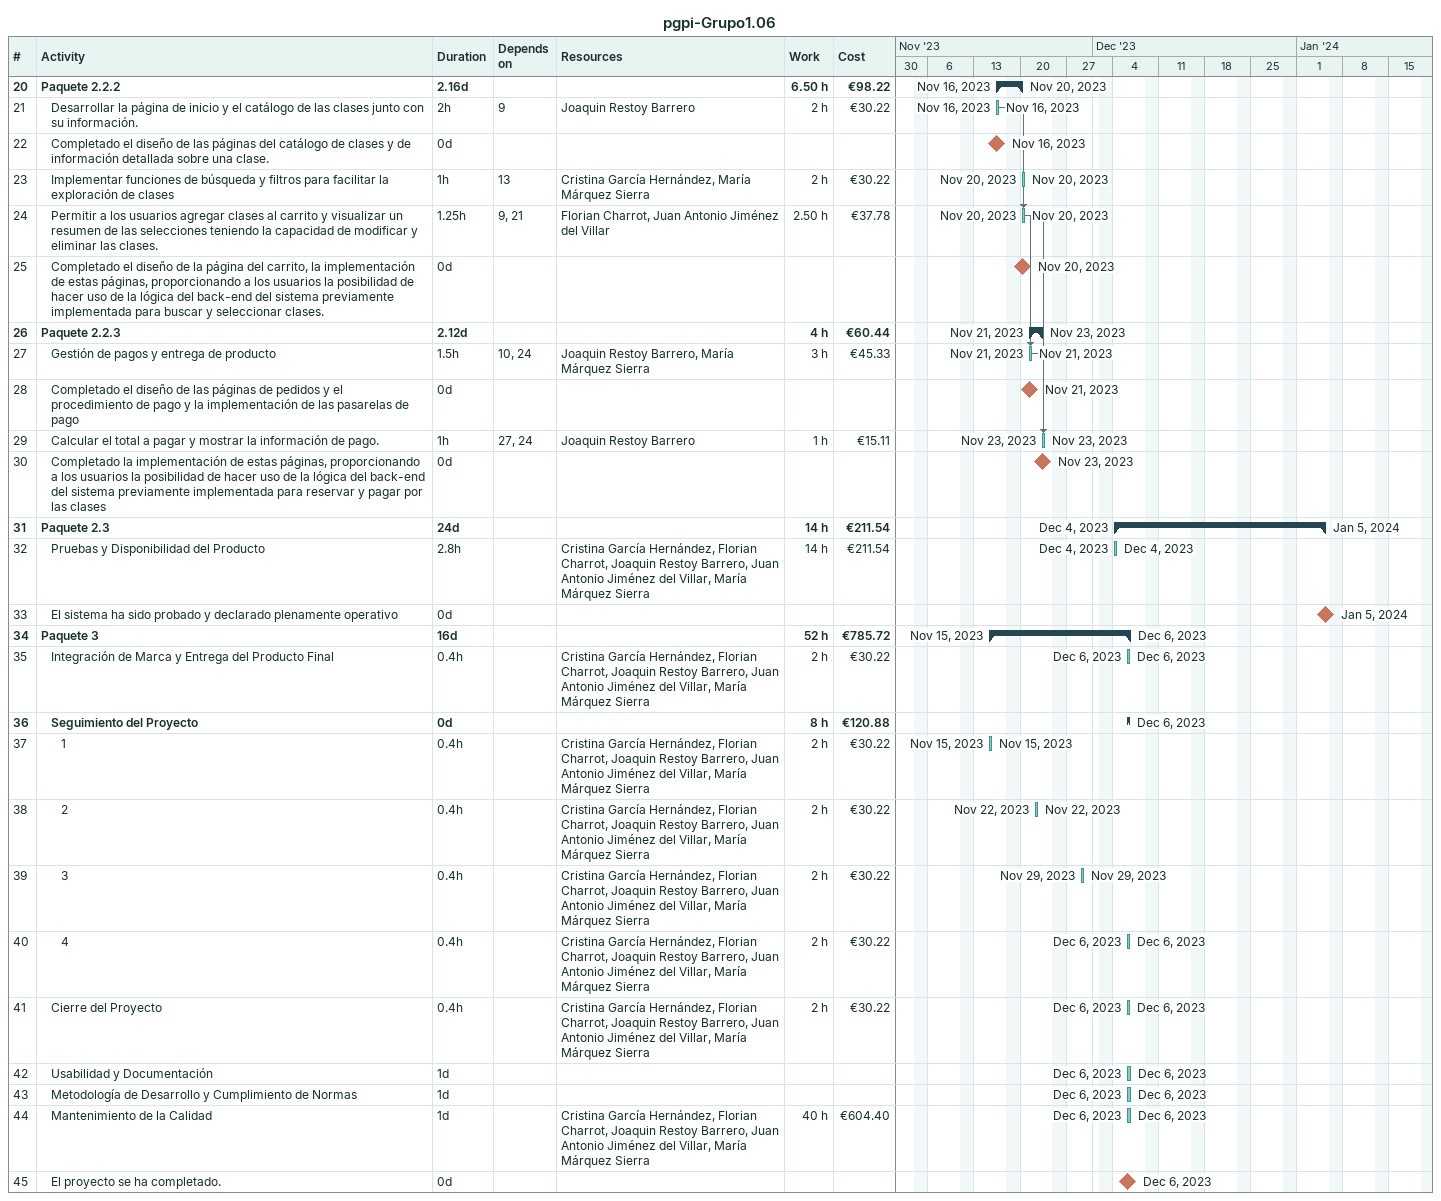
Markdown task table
pgpi-Grupo1.06

| ID | Level | Task | Duration | Start | Finish | Predecessors | Resources | Work (h) | Cost (€) |
|---|---|---|---|---|---|---|---|---|---|
| 20 | 1 | **Paquete 2.2.2** | 2.16d | 2023-11-16 | 2023-11-20 |  |  | 6.50 | 98.22 |
| 21 | 2 | Desarrollar la página de inicio y el catálogo de las clases junto con su información. | 2h | 2023-11-16 | 2023-11-16 | 9 | Joaquin Restoy Barrero | 2 | 30.22 |
| 22 | 2 | Completado el diseño de las páginas del catálogo de clases y de información detallada sobre una clase. | 0d | 2023-11-16 | 2023-11-16 |  |  |  |  |
| 23 | 2 | Implementar funciones de búsqueda y filtros para facilitar la exploración de clases | 1h | 2023-11-20 | 2023-11-20 | 13 | Cristina García Hernández, María Márquez Sierra | 2 | 30.22 |
| 24 | 2 | Permitir a los usuarios agregar clases al carrito y visualizar un resumen de las selecciones teniendo la capacidad de modificar y eliminar las clases. | 1.25h | 2023-11-20 | 2023-11-20 | 9, 21 | Florian Charrot, Juan Antonio Jiménez del Villar | 2.50 | 37.78 |
| 25 | 2 | Completado el diseño de la página del carrito, la implementación de estas páginas, proporcionando a los usuarios la posibilidad de hacer uso de la lógica del back-end del sistema previamente implementada para buscar y seleccionar clases. | 0d | 2023-11-20 | 2023-11-20 |  |  |  |  |
| 26 | 1 | **Paquete 2.2.3** | 2.12d | 2023-11-21 | 2023-11-23 |  |  | 4 | 60.44 |
| 27 | 2 | Gestión de pagos y entrega de producto | 1.5h | 2023-11-21 | 2023-11-21 | 10, 24 | Joaquin Restoy Barrero, María Márquez Sierra | 3 | 45.33 |
| 28 | 2 | Completado el diseño de las páginas de pedidos y el procedimiento de pago y la implementación de las pasarelas de pago | 0d | 2023-11-21 | 2023-11-21 |  |  |  |  |
| 29 | 2 | Calcular el total a pagar y mostrar la información de pago. | 1h | 2023-11-23 | 2023-11-23 | 27, 24 | Joaquin Restoy Barrero | 1 | 15.11 |
| 30 | 2 | Completado la implementación de estas páginas, proporcionando a los usuarios la posibilidad de hacer uso de la lógica del back-end del sistema previamente implementada para reservar y pagar por las clases | 0d | 2023-11-23 | 2023-11-23 |  |  |  |  |
| 31 | 1 | **Paquete 2.3** | 24d | 2023-12-04 | 2024-01-05 |  |  | 14 | 211.54 |
| 32 | 2 | Pruebas y Disponibilidad del Producto | 2.8h | 2023-12-04 | 2023-12-04 |  | Cristina García Hernández, Florian Charrot, Joaquin Restoy Barrero, Juan Antonio Jiménez del Villar, María Márquez Sierra | 14 | 211.54 |
| 33 | 2 | El sistema ha sido probado y declarado plenamente operativo | 0d | 2024-01-05 | 2024-01-05 |  |  |  |  |
| 34 | 1 | **Paquete 3** | 16d | 2023-11-15 | 2023-12-06 |  |  | 52 | 785.72 |
| 35 | 2 | Integración de Marca y Entrega del Producto Final | 0.4h | 2023-12-06 | 2023-12-06 |  | Cristina García Hernández, Florian Charrot, Joaquin Restoy Barrero, Juan Antonio Jiménez del Villar, María Márquez Sierra | 2 | 30.22 |
| 36 | 2 | **Seguimiento del Proyecto** | 0d | 2023-12-06 | 2023-12-06 |  |  | 8 | 120.88 |
| 37 | 3 | 1 | 0.4h | 2023-11-15 | 2023-11-15 |  | Cristina García Hernández, Florian Charrot, Joaquin Restoy Barrero, Juan Antonio Jiménez del Villar, María Márquez Sierra | 2 | 30.22 |
| 38 | 3 | 2 | 0.4h | 2023-11-22 | 2023-11-22 |  | Cristina García Hernández, Florian Charrot, Joaquin Restoy Barrero, Juan Antonio Jiménez del Villar, María Márquez Sierra | 2 | 30.22 |
| 39 | 3 | 3 | 0.4h | 2023-11-29 | 2023-11-29 |  | Cristina García Hernández, Florian Charrot, Joaquin Restoy Barrero, Juan Antonio Jiménez del Villar, María Márquez Sierra | 2 | 30.22 |
| 40 | 3 | 4 | 0.4h | 2023-12-06 | 2023-12-06 |  | Cristina García Hernández, Florian Charrot, Joaquin Restoy Barrero, Juan Antonio Jiménez del Villar, María Márquez Sierra | 2 | 30.22 |
| 41 | 2 | Cierre del Proyecto | 0.4h | 2023-12-06 | 2023-12-06 |  | Cristina García Hernández, Florian Charrot, Joaquin Restoy Barrero, Juan Antonio Jiménez del Villar, María Márquez Sierra | 2 | 30.22 |
| 42 | 2 | Usabilidad y Documentación | 1d | 2023-12-06 | 2023-12-06 |  |  |  |  |
| 43 | 2 | Metodología de Desarrollo y Cumplimiento de Normas | 1d | 2023-12-06 | 2023-12-06 |  |  |  |  |
| 44 | 2 | Mantenimiento de la Calidad | 1d | 2023-12-06 | 2023-12-06 |  | Cristina García Hernández, Florian Charrot, Joaquin Restoy Barrero, Juan Antonio Jiménez del Villar, María Márquez Sierra | 40 | 604.40 |
| 45 | 2 | El proyecto se ha completado. | 0d | 2023-12-06 | 2023-12-06 |  |  |  |  |
